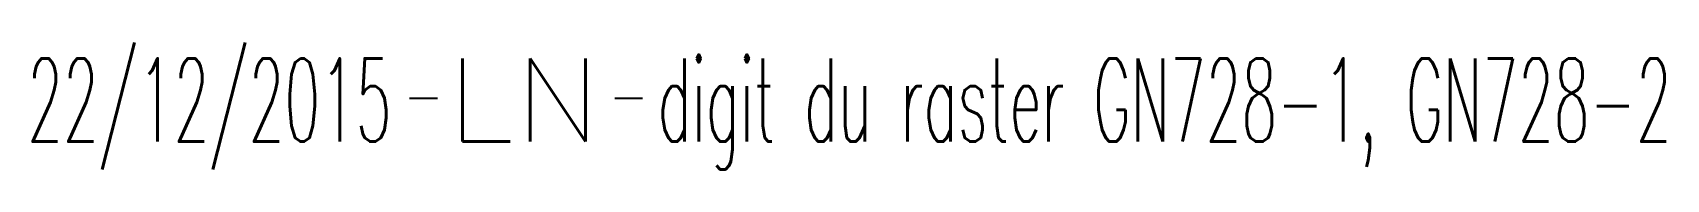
# Model space of a CAD drawing. Header units: millimetres. Extents: x 110000 to 110971, y 128118 to 129006.
# Drawn here: x 110941.89 to 110971.3, y 128760.22 to 128762.5 of the extents above; entities that cross this region are included whole.
import ezdxf
from ezdxf.enums import TextEntityAlignment as Align

# ---------------------------------------------------------------- set-up
doc = ezdxf.new("R2010")
doc.units = ezdxf.units.MM
doc.layers.get('0').update_dxf_attribs({"linetype": 'CONTINUOUS'})
doc.layers.add('L_910', color=7, linetype='CONTINUOUS')
doc.styles.get("Standard").update_dxf_attribs({"font": 'romans.shx', "width": 0.85})

# ---------------------------------------------------------------- blocks, each defined once
blk = doc.blocks.new('GIS_MODF')
at = {"color": 0, "linetype": 'Continuous', "flags": 128}
for points in [[(-2.176, -0.014), (-1.676, -0.014)], [(1.519, -0.014), (2.019, -0.014)]]:
    blk.add_lwpolyline(points, dxfattribs=at)
at = {"color": 0, "linetype": 'Continuous', "width": 0.5}
blk.add_attdef('DATE', text='', height=1.5, dxfattribs=at).set_placement((-2.502, -0.798), align=Align.RIGHT)
at = {"color": 0, "linetype": 'Continuous', "width": 1.771291}
blk.add_attdef('USER', text='', height=1.5, dxfattribs=at).set_placement((-1.507, -0.798), (1.276, -0.798), align=Align.FIT)
at = {"color": 0, "linetype": 'Continuous', "width": 0.5}
blk.add_attdef('DESC', (2.289, -0.798), '', height=1.5, dxfattribs=at)

msp = doc.modelspace()

# ---------------------------------------------------------------- block references
at = {"layer": 'L_910'}
ref = msp.add_blockref('GIS_MODF', (110950.851, 128761.514), dxfattribs=at)
ref.add_attrib('DATE', '22/12/2015', dxfattribs={"layer": '0', "color": 0, "linetype": 'Continuous', "height": 1.5, "width": 0.5}).set_placement((110948.349, 128760.716), align=Align.RIGHT)
ref.add_attrib('USER', 'LN', dxfattribs={"layer": '0', "color": 0, "linetype": 'Continuous', "height": 1.5, "width": 1.113383}).set_placement((110949.344, 128760.716), (110952.127, 128760.716), align=Align.FIT)
ref.add_attrib('DESC', 'digit du raster GN728-1, GN728-2', (110953.14, 128760.716), dxfattribs={"layer": '0', "color": 0, "linetype": 'Continuous', "height": 1.5, "width": 0.5})

doc.saveas('drawing.dxf')
